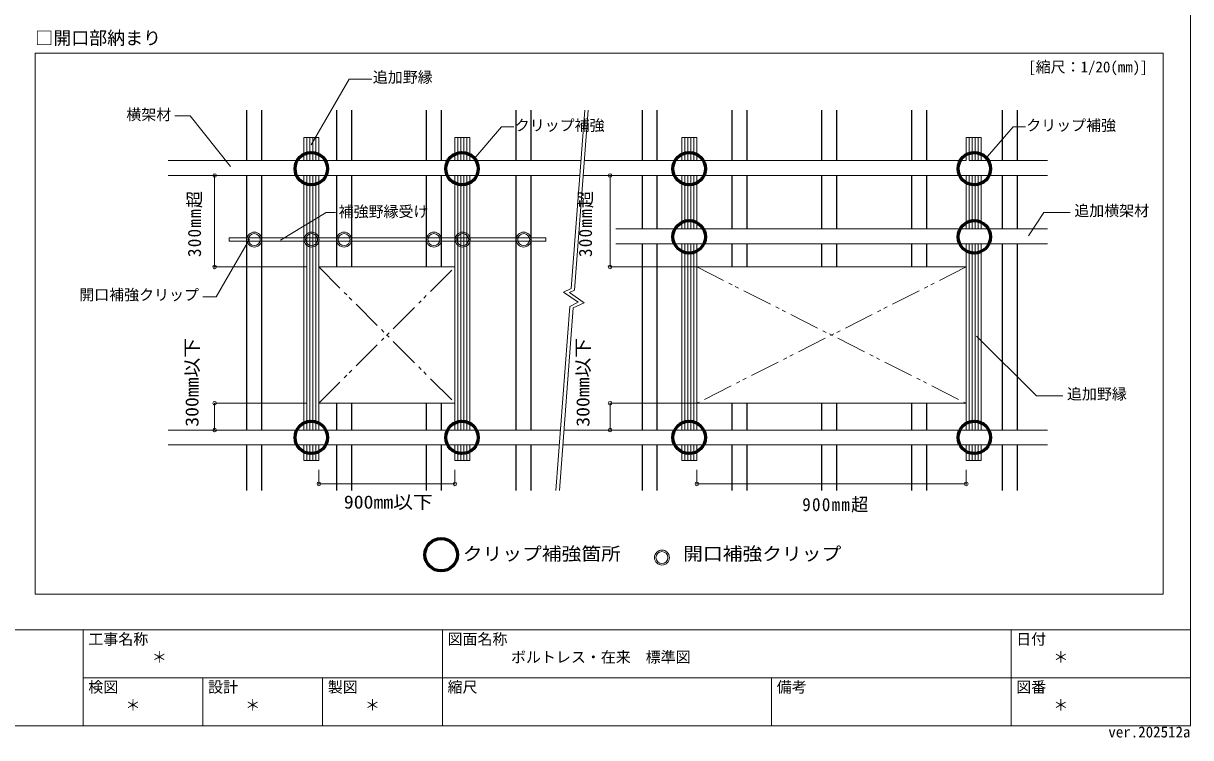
# Model space of a CAD drawing. Units: millimetres, scale not verified. Extents: x -3900 to 3900, y -2693 to 2650.
# Drawn here: x 0 to 3900, y -2690 to -304 of the extents above; entities that cross this region are included whole.
import ezdxf
from ezdxf.enums import TextEntityAlignment as Align

# ---------------------------------------------------------------- set-up
doc = ezdxf.new("R2010")
doc.units = ezdxf.units.MM
doc.header["$LTSCALE"] = 20
doc.header["$PDMODE"] = 32
doc.header["$PDSIZE"] = 12
doc.linetypes.add('DOUBLE_CHAIN1', pattern=[8.8, 5, -1, 0.6, -0.6, 0.6, -1])
for name, color, linetype, lineweight in [('1-2_野縁受け', 3, 'Continuous', 18), ('1-3_野縁', 2, 'Continuous', 25), ('1-4_ブレース・補強材', 3, 'Continuous', 18), ('1-5_寸法', 4, 'Continuous', 9), ('1-6_文字', 7, 'Continuous', 18), ('1-D_パネル', 7, 'Continuous', 18), ('1-F_グリッド', 3, 'Continuous', 18), ('F-3_野縁', 3, 'Continuous', 18)]:
    doc.layers.add(name, color=color, linetype=linetype, lineweight=lineweight)
doc.layers.add('F-6_文字', color=7, linetype='Continuous')
doc.styles.add('ＭＳ ゴシック', font='')
doc.styles.get('ＭＳ ゴシック').set_extended_font_data('MS Gothic')

msp = doc.modelspace()

# ---------------------------------------------------------------- linework, layer by layer
at = {"layer": '1-2_野縁受け'}
for p, q in [((483.89, -762.34), (1862.79, -762.34)), ((1874.82, -762.34), (3150.19, -762.34)), ((3160.19, -762.34), (3421.43, -762.34)), ((483.89, -812.34), (1858.99, -812.34)), ((1871.02, -812.34), (3421.43, -812.34)), ((1979.51, -990.05), (3421.43, -990.05)), ((1979.51, -1040.05), (3421.43, -1040.05)), ((483.89, -1662.34), (1794.39, -1662.34)), ((1806.43, -1662.34), (3421.43, -1662.34)), ((483.89, -1712.34), (1790.59, -1712.34)), ((1802.63, -1712.34), (3421.43, -1712.34))]:
    msp.add_line(p, q, dxfattribs=at)
at = {"layer": '1-3_野縁'}
for p, q in [((745.87, -593.98), (745.87, -762.34)), ((795.87, -593.98), (795.87, -762.34)), ((1045.87, -593.98), (1045.87, -762.34)), ((1095.87, -593.98), (1095.87, -762.34)), ((1345.87, -593.98), (1345.87, -762.34)), ((1395.87, -593.98), (1395.87, -762.34)), ((1645.87, -593.98), (1645.87, -762.34)), ((1695.87, -593.98), (1695.87, -762.34)), ((2067.03, -593.98), (2067.03, -762.34)), ((2117.03, -593.98), (2117.03, -762.34)), ((2367.03, -593.98), (2367.03, -762.34)), ((2417.03, -593.98), (2417.03, -762.34)), ((2667.03, -593.98), (2667.03, -762.34)), ((2717.03, -593.98), (2717.03, -762.34)), ((2967.03, -593.98), (2967.03, -762.34)), ((3017.03, -593.98), (3017.03, -762.34)), ((3270.03, -593.98), (3270.03, -762.34)), ((3320.03, -593.98), (3320.03, -762.34)), ((745.87, -812.34), (745.87, -1662.34)), ((795.87, -812.34), (795.87, -1662.34)), ((1045.87, -812.34), (1045.87, -1117.86)), ((1095.87, -812.34), (1095.87, -1117.86)), ((1345.87, -812.34), (1345.87, -1117.86)), ((1395.87, -812.34), (1395.87, -1117.86)), ((1645.87, -812.34), (1645.87, -1662.34)), ((1695.87, -812.34), (1695.87, -1662.34)), ((2067.03, -812.34), (2067.03, -990.05)), ((2117.03, -812.34), (2117.03, -990.05)), ((2367.03, -812.34), (2367.03, -990.05)), ((2417.03, -812.34), (2417.03, -990.05)), ((2667.03, -812.34), (2667.03, -990.05)), ((2717.03, -812.34), (2717.03, -990.05)), ((2967.03, -812.34), (2967.03, -990.05)), ((3017.03, -812.34), (3017.03, -990.05)), ((3270.03, -812.34), (3270.03, -990.05)), ((3320.03, -812.34), (3320.03, -990.05)), ((2067.03, -1040.05), (2067.03, -1662.34)), ((2117.03, -1040.05), (2117.03, -1662.34)), ((2367.03, -1040.05), (2367.03, -1117.86)), ((2417.03, -1040.05), (2417.03, -1117.86)), ((2667.03, -1040.05), (2667.03, -1117.86)), ((2717.03, -1040.05), (2717.03, -1117.86)), ((2967.03, -1040.05), (2967.03, -1117.86)), ((3017.03, -1040.05), (3017.03, -1117.86)), ((3270.03, -1040.05), (3270.03, -1662.34)), ((3320.03, -1040.05), (3320.03, -1662.34)), ((1045.87, -1572.86), (1045.87, -1662.34)), ((1095.87, -1572.86), (1095.87, -1662.34)), ((1345.87, -1572.86), (1345.87, -1662.34)), ((1395.87, -1572.86), (1395.87, -1662.34)), ((2367.03, -1572.86), (2367.03, -1662.34)), ((2417.03, -1572.86), (2417.03, -1662.34)), ((2667.03, -1572.86), (2667.03, -1662.34)), ((2717.03, -1572.86), (2717.03, -1662.34)), ((2967.03, -1572.86), (2967.03, -1662.34)), ((3017.03, -1572.86), (3017.03, -1662.34)), ((745.87, -1712.34), (745.87, -1864.05)), ((795.87, -1712.34), (795.87, -1864.05)), ((1045.87, -1712.34), (1045.87, -1864.05)), ((1095.87, -1712.34), (1095.87, -1864.05)), ((1345.87, -1712.34), (1345.87, -1864.05)), ((1395.87, -1712.34), (1395.87, -1864.05)), ((1645.87, -1712.34), (1645.87, -1864.05)), ((1695.87, -1712.34), (1695.87, -1864.05)), ((2067.03, -1712.34), (2067.03, -1864.05)), ((2117.03, -1712.34), (2117.03, -1864.05)), ((2367.03, -1712.34), (2367.03, -1864.05)), ((2417.03, -1712.34), (2417.03, -1864.05)), ((2667.03, -1712.34), (2667.03, -1864.05)), ((2717.03, -1712.34), (2717.03, -1864.05)), ((2967.03, -1712.34), (2967.03, -1864.05)), ((3017.03, -1712.34), (3017.03, -1864.05)), ((3270.03, -1712.34), (3270.03, -1864.05)), ((3320.03, -1712.34), (3320.03, -1864.05))]:
    msp.add_line(p, q, dxfattribs=at)
at = {"layer": '1-3_野縁', "color": 3, "lineweight": 18}
for p, q in [((937.15, -685.68), (987.15, -685.68)), ((937.15, -685.68), (937.15, -762.34)), ((947.15, -685.68), (947.15, -762.34)), ((957.15, -685.68), (957.15, -762.34)), ((967.15, -685.68), (967.15, -762.34)), ((977.15, -685.68), (977.15, -762.34)), ((987.15, -685.68), (987.15, -762.34)), ((1442.15, -685.68), (1492.15, -685.68)), ((1442.15, -685.68), (1442.15, -762.34)), ((1452.15, -685.68), (1452.15, -762.34)), ((1462.15, -685.68), (1462.15, -762.34)), ((1472.15, -685.68), (1472.15, -762.34)), ((1482.15, -685.68), (1482.15, -762.34)), ((1492.15, -685.68), (1492.15, -762.34)), ((2200.19, -685.68), (2250.19, -685.68)), ((2200.19, -685.68), (2200.19, -762.34)), ((2210.19, -685.68), (2210.19, -762.34)), ((2220.19, -685.68), (2220.19, -762.34)), ((2230.19, -685.68), (2230.19, -762.34)), ((2240.19, -685.68), (2240.19, -762.34)), ((2250.19, -685.68), (2250.19, -762.34)), ((3150.19, -685.68), (3200.19, -685.68)), ((3150.19, -685.68), (3150.19, -762.34)), ((3160.19, -685.68), (3160.19, -762.34)), ((3170.19, -685.68), (3170.19, -762.34)), ((3180.19, -685.68), (3180.19, -762.34)), ((3190.19, -685.68), (3190.19, -762.34)), ((3200.19, -685.68), (3200.19, -762.34)), ((937.15, -812.34), (937.15, -1662.34)), ((947.15, -812.34), (947.15, -1662.34)), ((957.15, -812.34), (957.15, -1662.34)), ((967.15, -812.34), (967.15, -1662.34)), ((977.15, -812.34), (977.15, -1662.34)), ((987.15, -812.34), (987.15, -1662.34)), ((1442.15, -812.34), (1442.15, -1662.34)), ((1452.15, -812.34), (1452.15, -1662.34)), ((1462.15, -812.34), (1462.15, -1662.34)), ((1472.15, -812.34), (1472.15, -1662.34)), ((1482.15, -812.34), (1482.15, -1662.34)), ((1492.15, -812.34), (1492.15, -1662.34)), ((2200.19, -812.34), (2200.19, -990.05)), ((2210.19, -812.34), (2210.19, -990.05)), ((2220.19, -812.34), (2220.19, -990.05)), ((2230.19, -812.34), (2230.19, -990.05)), ((2240.19, -812.34), (2240.19, -990.05)), ((2250.19, -812.34), (2250.19, -990.05)), ((3150.19, -812.34), (3150.19, -990.05)), ((3160.19, -812.34), (3160.19, -990.05)), ((3170.19, -812.34), (3170.19, -990.05)), ((3180.19, -812.34), (3180.19, -990.05)), ((3190.19, -812.34), (3190.19, -990.05)), ((3200.19, -812.34), (3200.19, -990.05)), ((1695.87, -1020.12), (1695.87, -1032.12)), ((1745.87, -1020.12), (1745.87, -1032.12)), ((2200.19, -1040.05), (2200.19, -1662.34)), ((2210.19, -1040.05), (2210.19, -1662.34)), ((2220.19, -1040.05), (2220.19, -1662.34)), ((2230.19, -1040.05), (2230.19, -1662.34)), ((2240.19, -1040.05), (2240.19, -1662.34)), ((2250.19, -1040.05), (2250.19, -1662.34)), ((3150.19, -1040.05), (3150.19, -1662.34)), ((3160.19, -1040.05), (3160.19, -1662.34)), ((3170.19, -1040.05), (3170.19, -1662.34)), ((3180.19, -1040.05), (3180.19, -1662.34)), ((3190.19, -1040.05), (3190.19, -1662.34)), ((3200.19, -1040.05), (3200.19, -1662.34)), ((3150.19, -1117.86), (3150.19, -1572.86)), ((937.15, -1712.34), (937.15, -1764.53)), ((947.15, -1712.34), (947.15, -1764.53)), ((957.15, -1712.34), (957.15, -1764.53)), ((967.15, -1712.34), (967.15, -1764.53)), ((977.15, -1712.34), (977.15, -1764.53)), ((987.15, -1712.34), (987.15, -1764.53)), ((1442.15, -1712.34), (1442.15, -1764.53)), ((1452.15, -1712.34), (1452.15, -1764.53)), ((1462.15, -1712.34), (1462.15, -1764.53)), ((1472.15, -1712.34), (1472.15, -1764.53)), ((1482.15, -1712.34), (1482.15, -1764.53)), ((1492.15, -1712.34), (1492.15, -1764.53)), ((2200.19, -1712.34), (2200.19, -1764.53)), ((2210.19, -1712.34), (2210.19, -1764.53)), ((2220.19, -1712.34), (2220.19, -1764.53)), ((2230.19, -1712.34), (2230.19, -1764.53)), ((2240.19, -1712.34), (2240.19, -1764.53)), ((2250.19, -1712.34), (2250.19, -1764.53)), ((3150.19, -1712.34), (3150.19, -1764.53)), ((3160.19, -1712.34), (3160.19, -1764.53)), ((3170.19, -1712.34), (3170.19, -1764.53)), ((3180.19, -1712.34), (3180.19, -1764.53)), ((3190.19, -1712.34), (3190.19, -1764.53)), ((3200.19, -1712.34), (3200.19, -1764.53)), ((937.15, -1764.53), (987.15, -1764.53)), ((1442.15, -1764.53), (1492.15, -1764.53)), ((2200.19, -1764.53), (2250.19, -1764.53)), ((3150.19, -1764.53), (3200.19, -1764.53))]:
    msp.add_line(p, q, dxfattribs=at)
at = {"layer": '1-4_ブレース・補強材'}
msp.add_line((687.82, -1032.12), (1745.87, -1032.12), dxfattribs=at)
msp.add_lwpolyline([(687.82, -1032.12), (687.82, -1020.12), (1745.87, -1020.12)], dxfattribs=at)
at = {"layer": '1-5_寸法'}
for p, q in [((639.19, -1117.86), (639.19, -812.34)), ((639.19, -812.34), (946.27, -812.34)), ((1960.36, -1117.86), (1960.36, -812.34)), ((1960.36, -812.34), (2267.43, -812.34)), ((639.19, -1117.86), (946.27, -1117.86)), ((1960.36, -1117.86), (2267.43, -1117.86)), ((639.19, -1572.86), (946.27, -1572.86)), ((639.19, -1662.34), (639.19, -1572.86)), ((1960.36, -1572.86), (2267.43, -1572.86)), ((1960.36, -1662.34), (1960.36, -1572.86)), ((639.19, -1662.34), (946.27, -1662.34)), ((1960.36, -1662.34), (2267.43, -1662.34)), ((987.15, -1842.35), (987.15, -1795.43)), ((1442.15, -1842.35), (1442.15, -1795.43)), ((2250.19, -1842.35), (2250.19, -1795.43)), ((3150.19, -1842.35), (3150.19, -1795.43)), ((987.15, -1842.35), (1442.15, -1842.35)), ((2250.19, -1842.35), (3150.19, -1842.35))]:
    msp.add_line(p, q, dxfattribs=at)
for p in [(639.19, -812.34), (1960.36, -812.34), (639.19, -1117.86), (1960.36, -1117.86), (639.19, -1572.86), (1960.36, -1572.86), (639.19, -1662.34), (1960.36, -1662.34)]:
    msp.add_point(p, dxfattribs=at)
at = {"layer": '1-5_寸法', "color": 7}
for p in [(987.15, -1842.35), (1442.15, -1842.35), (2250.19, -1842.35), (3150.19, -1842.35)]:
    msp.add_point(p, dxfattribs=at)
at = {"layer": '1-6_文字'}
for p, q in [((1088.19, -490.85), (961.92, -709.55)), ((1164.49, -490.85), (1088.19, -490.85)), ((3409.05, -936.42), (3358.37, -1013.37)), ((3497.26, -936.42), (3409.05, -936.42))]:
    msp.add_line(p, q, dxfattribs=at)
for points in [[(506.44, -613.04), (557.12, -613.04), (692.25, -781.95)], [(1639.1, -649.64), (1597.81, -649.64), (1504.91, -757.56)], [(3347.94, -649.64), (3306.65, -649.64), (3213.75, -757.56)], [(1043.21, -935.85), (1011.31, -935.85), (859.28, -1027.82)], [(599.69, -1217.71), (643.86, -1217.71), (755.38, -1024.53)], [(3472.84, -1548.56), (3384.63, -1548.56), (3185.04, -1348.97)]]:
    msp.add_lwpolyline(points, dxfattribs=at)
at = {"layer": '1-6_文字', "color": 1, "lineweight": 60}
for centre in [(961.84, -789.65), (1465.5, -789.65), (2224.47, -789.65), (3177.12, -789.65), (2224.47, -1017.36), (3177.12, -1017.36), (961.84, -1687.04), (1465.5, -1687.04), (2224.47, -1687.04), (3177.12, -1687.04), (1396.05, -2078.83)]:
    msp.add_circle(centre, 54.18, dxfattribs=at)
at = {"layer": '1-6_文字', "color": 3}
for centre, radius in [((771.66, -1026.38), 25), ((771.66, -1026.38), 20), ((962.95, -1026.38), 25), ((962.95, -1026.38), 20), ((1071.66, -1026.38), 25), ((1071.66, -1026.38), 20), ((1371.66, -1026.38), 25), ((1371.66, -1026.38), 20), ((1467.95, -1026.38), 25), ((1467.95, -1026.38), 20), ((1671.66, -1026.38), 25), ((1671.66, -1026.38), 20), ((2133.64, -2088.22), 25), ((2133.64, -2088.22), 20)]:
    msp.add_circle(centre, radius, dxfattribs=at)
at = {"layer": '1-D_パネル'}
for p, q in [((987.15, -1117.86), (987.15, -1572.86)), ((987.15, -1117.86), (1442.15, -1117.86)), ((1442.15, -1117.86), (1442.15, -1572.86)), ((2250.19, -1117.86), (2250.19, -1572.86)), ((2250.19, -1117.86), (2705.19, -1117.86)), ((3150.19, -1117.86), (3150.19, -1572.86)), ((3150.19, -1572.86), (2250.19, -1572.86))]:
    msp.add_line(p, q, dxfattribs=at)
at = {"layer": '1-D_パネル', "linetype": 'DOUBLE_CHAIN1'}
for p, q in [((987.15, -1117.86), (1442.15, -1572.86)), ((987.15, -1572.86), (1442.15, -1117.86)), ((3150.19, -1117.86), (2250.19, -1572.86)), ((2250.19, -1117.86), (3150.19, -1572.86))]:
    msp.add_line(p, q, dxfattribs=at)
at = {"layer": '1-D_パネル'}
msp.add_lwpolyline([(987.15, -1117.86), (1442.15, -1117.86), (1442.15, -1572.86), (987.15, -1572.86)], close=True, dxfattribs=at)
msp.add_lwpolyline([(2250.19, -1572.86), (2250.19, -1117.86), (3150.19, -1117.86)], dxfattribs=at)
at = {"layer": '1-F_グリッド'}
for p, q in [((1875.58, -593.98), (1830.31, -1189.66)), ((1887.62, -593.98), (1841.93, -1195.17)), ((1804.39, -1202.11), (1830.31, -1189.66)), ((1853.79, -1235.87), (1804.39, -1202.11)), ((1824.33, -1203.63), (1841.93, -1195.17)), ((1873.73, -1237.39), (1824.33, -1203.63))]:
    msp.add_line(p, q, dxfattribs=at)
for points in [[(1853.79, -1235.87), (1825.78, -1249.32), (1779.06, -1864.05)], [(1873.73, -1237.39), (1837.39, -1254.84), (1791.1, -1864.05)]]:
    msp.add_lwpolyline(points, dxfattribs=at)
at = {"layer": 'F-3_野縁'}
for p, q in [((3900, -2650), (3900, 2650)), ((40, -2210), (40, -404.08)), ((40, -404.08), (3807.76, -404.08)), ((3807.76, -404.08), (3807.76, -2210)), ((40, -2210), (3807.76, -2210)), ((-3900, -2330), (3900, -2330)), ((200, -2330), (200, -2650)), ((-3900, -2650), (3900, -2650))]:
    msp.add_line(p, q, dxfattribs=at)
at = {"layer": 'F-3_野縁', "color": 7}
for p, q in [((1400, -2330), (1400, -2650)), ((3300, -2330), (3300, -2650)), ((200, -2490), (3900, -2490)), ((600, -2490), (600, -2650)), ((1000, -2490), (1000, -2650)), ((2500, -2490), (2500, -2650)), ((2500, -2490), (2500, -2650))]:
    msp.add_line(p, q, dxfattribs=at)

# ---------------------------------------------------------------- texts
at = {"layer": '1-5_寸法', "color": 7, "style": 'ＭＳ ゴシック', "width": 1.1}
for p in [(598.41, -1651.44), (1904.67, -1651.44)]:
    msp.add_text('300mm以下', height=43.99, rotation=90, dxfattribs=at).set_placement(p, align=Align.BOTTOM_LEFT)
msp.add_text('900mm以下', height=43.99, dxfattribs=at).set_placement((1070.9, -1938.07), align=Align.BOTTOM_LEFT)
at = {"layer": '1-5_寸法', "color": 7, "char_height": 43.99, "attachment_point": 7, "rotation": 90, "style": 'ＭＳ ゴシック'}
for insert in [(598.41, -1084.64), (1904.67, -1084.64)]:
    msp.add_mtext('\\T1.15;\\W0.95;300mm超', dxfattribs=dict(at, insert=insert))
at = {"layer": '1-5_寸法', "color": 7, "insert": (2602.32, -1938.07), "char_height": 43.99, "attachment_point": 7, "style": 'ＭＳ ゴシック'}
msp.add_mtext('\\T1.15;\\W0.95;900mm超', dxfattribs=at)
at = {"layer": '1-6_文字', "style": 'ＭＳ ゴシック'}
for s, p in [('追加野縁', (1167.62, -513.37)), ('横架材', (344.08, -638.31)), ('クリップ補強', (1641.79, -674.04)), ('クリップ補強', (3350.63, -674.04)), ('補強野縁受け', (1053.41, -962.13)), ('追加横架材', (3511.21, -958.94)), ('開口補強クリップ', (186.74, -1239.99)), ('追加野縁', (3486.79, -1571.08))]:
    msp.add_text(s, height=36.66, dxfattribs=at).set_placement(p, align=Align.BOTTOM_LEFT)
at = {"layer": '1-6_文字', "style": 'ＭＳ ゴシック', "width": 1.1}
for s, p in [('クリップ補強箇所', (1468.18, -2110.74)), ('開口補強クリップ', (2204.58, -2110.74))]:
    msp.add_text(s, height=43.99, dxfattribs=at).set_placement(p, align=Align.BOTTOM_LEFT)
at = {"layer": 'F-6_文字', "style": 'ＭＳ ゴシック'}
for s, height, p in [('□開口部納まり', 43.99, (40, -388.23)), ('[縮尺：1/20(mm)]', 36.66, (3357.13, -479.23)), ('工事名称', 36.66, (217.26, -2390)), ('図面名称', 36.66, (1417.26, -2390)), ('日付', 36.66, (3317.26, -2390)), ('＊', 36.66, (429.26, -2450)), ('ボルトレス・在来\u3000標準図', 36.66, (1629.26, -2450)), ('＊', 36.66, (3441.26, -2450)), ('検図', 36.66, (217.26, -2550)), ('設計', 36.66, (617.26, -2550)), ('製図', 36.66, (1017.26, -2550)), ('縮尺', 36.66, (1417.26, -2550)), ('備考', 36.66, (2517.26, -2550)), ('図番', 36.66, (3317.26, -2550)), ('＊', 36.66, (341.26, -2610)), ('＊', 36.66, (741.26, -2610)), ('＊', 36.66, (1141.26, -2610)), ('＊', 36.66, (3441.26, -2610)), ('ver.202512a', 36.66, (3625, -2700))]:
    msp.add_text(s, height=height, dxfattribs=at).set_placement(p, align=Align.BOTTOM_LEFT)

doc.saveas('drawing.dxf')
